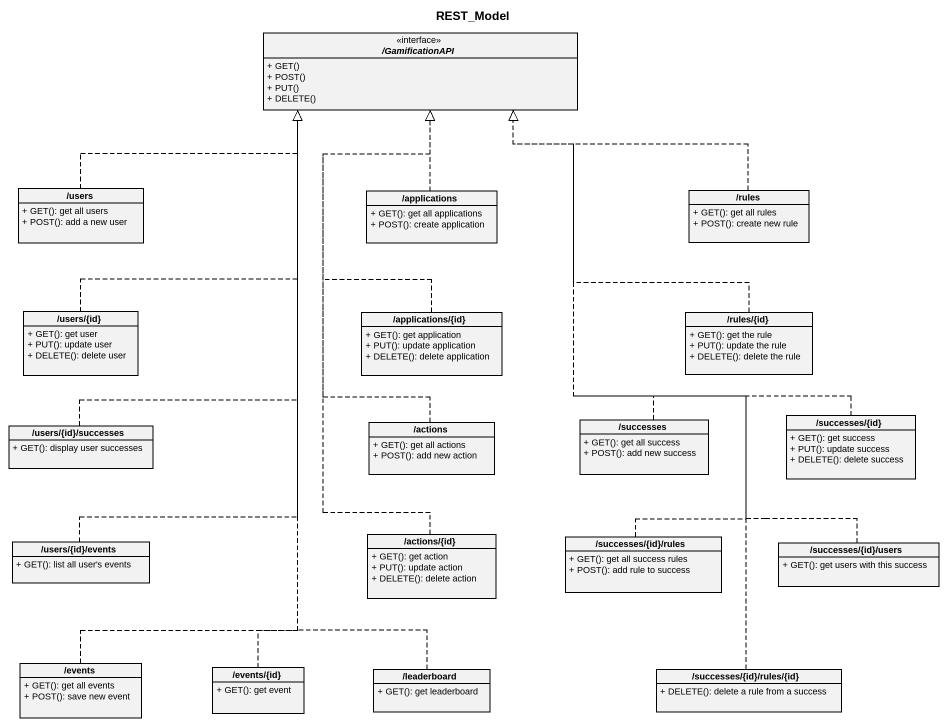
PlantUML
@startuml
title REST_Model
hide circle
hide empty members
skinparam classAttributeIconSize 0
interface "/GamificationAPI" as GamificationAPI <<interface>> {
  + GET()
  + POST()
  + PUT()
  + DELETE()
}
class "/users" as users {
  + GET(): get all users
  + POST(): add a new user
}
class "/applications" as applications {
  + GET(): get all applications
  + POST(): create application
}
class "/rules" as rules {
  + GET(): get all rules
  + POST(): create new rule
}
class "/users/{id}" as users_id {
  + GET(): get user
  + PUT(): update user
  + DELETE(): delete user
}
class "/applications/{id}" as applications_id {
  + GET(): get application
  + PUT(): update application
  + DELETE(): delete application
}
class "/rules/{id}" as rules_id {
  + GET(): get the rule
  + PUT(): update the rule
  + DELETE(): delete the rule
}
class "/actions" as actions {
  + GET(): get all actions
  + POST(): add new action
}
class "/successes" as successes {
  + GET(): get all success
  + POST(): add new success
}
class "/successes/{id}" as successes_id {
  + GET(): get success
  + PUT(): update success
  + DELETE(): delete success
}
class "/users/{id}/successes" as users_id_successes {
  + GET(): display user successes
}
class "/actions/{id}" as actions_id {
  + GET(): get action
  + PUT(): update action
  + DELETE(): delete action
}
class "/successes/{id}/rules" as successes_id_rules {
  + GET(): get all success rules
  + POST(): add rule to success
}
class "/users/{id}/events" as users_id_events {
  + GET(): list all user's events
}
class "/successes/{id}/users" as successes_id_users {
  + GET(): get users with this success
}
class "/events" as events {
  + GET(): get all events
  + POST(): save new event
}
class "/events/{id}" as events_id {
  + GET(): get event
}
class "/leaderboard" as leaderboard {
  + GET(): get leaderboard
}
class "/successes/{id}/rules/{id}" as successes_id_rules_id {
  + DELETE(): delete a rule from a success
}
users .right.|> GamificationAPI
applications .up.|> GamificationAPI
rules .left.|> GamificationAPI
users_id .up.|> GamificationAPI
applications_id .up.|> GamificationAPI
rules_id .up.|> GamificationAPI
actions .up.|> GamificationAPI
successes .up.|> GamificationAPI
successes_id .up.|> GamificationAPI
users_id_successes .up.|> GamificationAPI
actions_id .up.|> GamificationAPI
successes_id_rules .up.|> GamificationAPI
users_id_events .up.|> GamificationAPI
successes_id_users .up.|> GamificationAPI
events .up.|> GamificationAPI
events_id .up.|> GamificationAPI
leaderboard .up.|> GamificationAPI
successes_id_rules_id .up.|> GamificationAPI
@enduml
